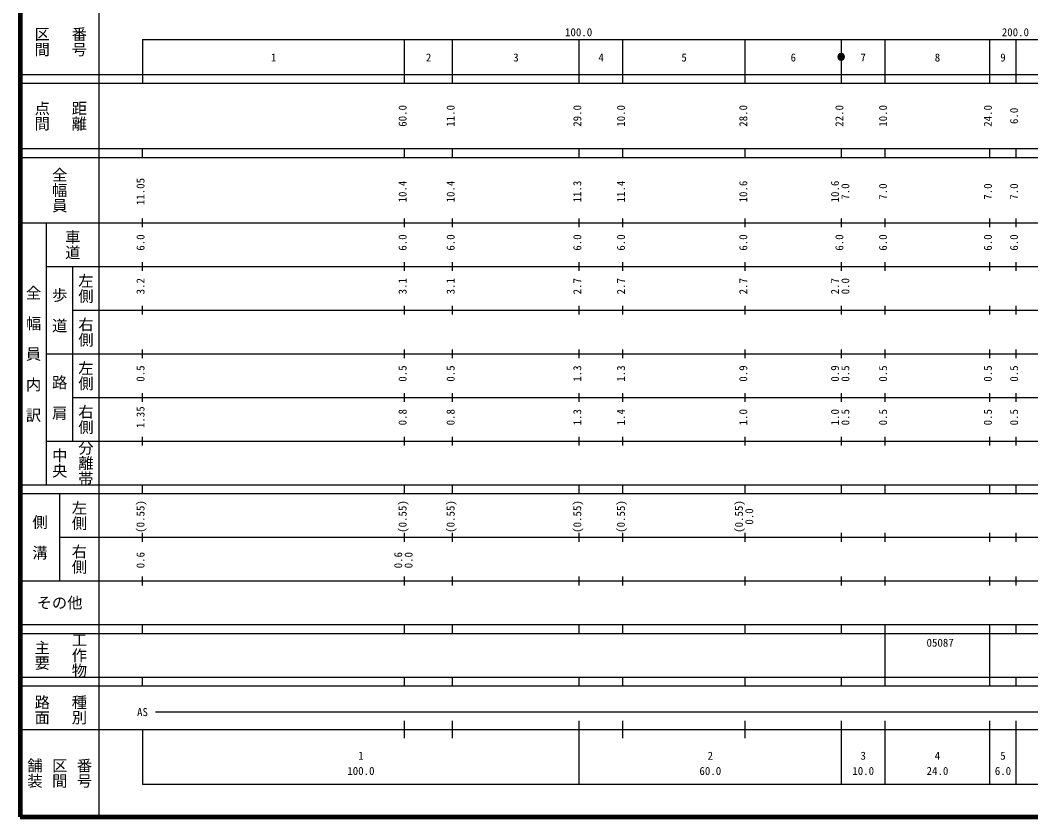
# Model space of a CAD drawing. Units: millimetres on the paper, enlarged 1000 times. Extents: x 40000 to 680000, y 20000 to 380000.
# Drawn here: x 40000 to 271369, y 20000 to 202409 of the extents above; entities that cross this region are included whole.
import ezdxf
from ezdxf.enums import TextEntityAlignment as Align

# ---------------------------------------------------------------- set-up
doc = ezdxf.new("R2010")
doc.units = ezdxf.units.MM
doc.header["$LTSCALE"] = 1000
doc.layers.add('M-TTL', color=2, linetype='Continuous', lineweight=140)
doc.layers.add('M-TTL-BAND', color=7, linetype='Continuous', lineweight=25)
doc.styles.add('@ＭＳ ゴシック', font='')
doc.styles.add('ＭＳ ゴシック', font='')
doc.styles.get('@ＭＳ ゴシック').set_extended_font_data('@MS Gothic')
doc.styles.get('ＭＳ ゴシック').set_extended_font_data('MS Gothic')

msp = doc.modelspace()

# ---------------------------------------------------------------- hatches: boundary and pattern name
at = {"layer": 'M-TTL-BAND'}
msp.add_hatch(color=256, dxfattribs=at).paths.add_polyline_path([(228724, 194000, 1), (227224, 194000, 1)])

# ---------------------------------------------------------------- linework, layer by layer
at = {"layer": 'M-TTL'}
for p, q in [((40000, 380000), (40000, 20000)), ((40000, 20000), (680000, 20000))]:
    msp.add_line(p, q, dxfattribs=at)
at = {"layer": 'M-TTL-BAND'}
for p, q in [((58000, 370000), (58000, 20000)), ((68000, 198000), (579000, 198000)), ((68000, 198000), (68000, 188000)), ((128000, 188000), (128000, 198000)), ((139000, 188000), (139000, 198000)), ((168000, 188000), (168000, 198000)), ((178000, 188000), (178000, 198000)), ((206000, 188000), (206000, 198000)), ((228000, 188000), (228000, 198000)), ((238000, 188000), (238000, 198000)), ((262000, 188000), (262000, 198000)), ((268000, 188000), (268000, 198000)), ((40000, 190000), (579000, 190000)), ((40000, 188000), (579000, 188000)), ((40000, 173000), (579000, 173000)), ((68000, 171000), (68000, 173000)), ((128000, 171000), (128000, 173000)), ((139000, 171000), (139000, 173000)), ((168000, 171000), (168000, 173000)), ((178000, 171000), (178000, 173000)), ((206000, 171000), (206000, 173000)), ((228000, 171000), (228000, 173000)), ((238000, 171000), (238000, 173000)), ((262000, 171000), (262000, 173000)), ((268000, 171000), (268000, 173000)), ((40000, 171000), (579000, 171000)), ((40000, 156000), (579000, 156000)), ((46000, 96000), (46000, 156000)), ((68000, 155000), (68000, 157000)), ((128000, 155000), (128000, 157000)), ((139000, 155000), (139000, 157000)), ((168000, 155000), (168000, 157000)), ((178000, 155000), (178000, 157000)), ((206000, 155000), (206000, 157000)), ((228000, 155000), (228000, 157000)), ((238000, 155000), (238000, 157000)), ((262000, 155000), (262000, 157000)), ((268000, 155000), (268000, 157000)), ((46000, 146000), (579000, 146000)), ((52000, 146000), (52000, 106000)), ((68000, 145000), (68000, 147000)), ((128000, 145000), (128000, 147000)), ((139000, 145000), (139000, 147000)), ((168000, 145000), (168000, 147000)), ((178000, 145000), (178000, 147000)), ((206000, 145000), (206000, 147000)), ((228000, 145000), (228000, 147000)), ((238000, 145000), (238000, 147000)), ((262000, 145000), (262000, 147000)), ((268000, 145000), (268000, 147000)), ((68000, 135000), (68000, 137000)), ((128000, 135000), (128000, 137000)), ((139000, 135000), (139000, 137000)), ((168000, 135000), (168000, 137000)), ((178000, 135000), (178000, 137000)), ((206000, 135000), (206000, 137000)), ((228000, 135000), (228000, 137000)), ((238000, 135000), (238000, 137000)), ((262000, 135000), (262000, 137000)), ((268000, 135000), (268000, 137000)), ((52000, 136000), (579000, 136000)), ((46000, 126000), (579000, 126000)), ((68000, 125000), (68000, 127000)), ((128000, 125000), (128000, 127000)), ((139000, 125000), (139000, 127000)), ((168000, 125000), (168000, 127000)), ((178000, 125000), (178000, 127000)), ((206000, 125000), (206000, 127000)), ((228000, 125000), (228000, 127000)), ((238000, 125000), (238000, 127000)), ((262000, 125000), (262000, 127000)), ((268000, 125000), (268000, 127000)), ((52000, 116000), (579000, 116000)), ((68000, 115000), (68000, 117000)), ((128000, 115000), (128000, 117000)), ((139000, 115000), (139000, 117000)), ((168000, 115000), (168000, 117000)), ((178000, 115000), (178000, 117000)), ((206000, 115000), (206000, 117000)), ((228000, 115000), (228000, 117000)), ((238000, 115000), (238000, 117000)), ((262000, 115000), (262000, 117000)), ((268000, 115000), (268000, 117000)), ((68000, 105000), (68000, 107000)), ((128000, 105000), (128000, 107000)), ((139000, 105000), (139000, 107000)), ((168000, 105000), (168000, 107000)), ((178000, 105000), (178000, 107000)), ((206000, 105000), (206000, 107000)), ((228000, 105000), (228000, 107000)), ((238000, 105000), (238000, 107000)), ((262000, 105000), (262000, 107000)), ((268000, 105000), (268000, 107000)), ((46000, 106000), (579000, 106000)), ((40000, 96000), (579000, 96000)), ((68000, 94000), (68000, 96000)), ((128000, 94000), (128000, 96000)), ((139000, 94000), (139000, 96000)), ((168000, 94000), (168000, 96000)), ((178000, 94000), (178000, 96000)), ((206000, 94000), (206000, 96000)), ((228000, 94000), (228000, 96000)), ((238000, 94000), (238000, 96000)), ((262000, 94000), (262000, 96000)), ((268000, 94000), (268000, 96000)), ((40000, 94000), (579000, 94000)), ((49000, 94000), (49000, 74000)), ((49000, 84000), (579000, 84000)), ((68000, 83000), (68000, 85000)), ((128000, 83000), (128000, 85000)), ((139000, 83000), (139000, 85000)), ((168000, 83000), (168000, 85000)), ((178000, 83000), (178000, 85000)), ((206000, 83000), (206000, 85000)), ((228000, 83000), (228000, 85000)), ((238000, 83000), (238000, 85000)), ((262000, 83000), (262000, 85000)), ((268000, 83000), (268000, 85000)), ((68000, 73000), (68000, 75000)), ((128000, 73000), (128000, 75000)), ((139000, 73000), (139000, 75000)), ((168000, 73000), (168000, 75000)), ((178000, 73000), (178000, 75000)), ((206000, 73000), (206000, 75000)), ((228000, 73000), (228000, 75000)), ((238000, 73000), (238000, 75000)), ((262000, 73000), (262000, 75000)), ((268000, 73000), (268000, 75000)), ((40000, 74000), (579000, 74000)), ((40000, 64000), (579000, 64000)), ((68000, 62000), (68000, 64000)), ((128000, 62000), (128000, 64000)), ((139000, 62000), (139000, 64000)), ((168000, 62000), (168000, 64000)), ((178000, 62000), (178000, 64000)), ((206000, 62000), (206000, 64000)), ((228000, 62000), (228000, 64000)), ((238000, 62000), (238000, 64000)), ((262000, 62000), (262000, 64000)), ((268000, 62000), (268000, 64000)), ((40000, 62000), (579000, 62000)), ((238000, 52000), (238000, 62000)), ((262000, 52000), (262000, 62000)), ((40000, 52000), (579000, 52000)), ((68000, 50000), (68000, 52000)), ((128000, 50000), (128000, 52000)), ((139000, 50000), (139000, 52000)), ((168000, 50000), (168000, 52000)), ((178000, 50000), (178000, 52000)), ((206000, 50000), (206000, 52000)), ((228000, 50000), (228000, 52000)), ((238000, 50000), (238000, 52000)), ((262000, 50000), (262000, 52000)), ((268000, 50000), (268000, 52000)), ((40000, 50000), (579000, 50000)), ((71000, 44000), (565000, 44000)), ((128000, 38000), (128000, 42000)), ((139000, 38000), (139000, 42000)), ((168000, 27500), (168000, 42000)), ((178000, 38000), (178000, 42000)), ((206000, 38000), (206000, 42000)), ((228000, 27500), (228000, 42000)), ((238000, 27500), (238000, 42000)), ((262000, 27500), (262000, 42000)), ((268000, 27500), (268000, 42000)), ((40000, 40000), (579000, 40000)), ((68000, 40000), (68000, 27500)), ((68000, 27500), (579000, 27500))]:
    msp.add_line(p, q, dxfattribs=at)
msp.add_lwpolyline([(228724, 194000, 1), (227224, 194000, 1)], format="xyb", close=True, dxfattribs=at)

# ---------------------------------------------------------------- texts
at = {"layer": 'M-TTL-BAND', "style": '@ＭＳ ゴシック'}
for s, p in [('区間', (45000, 197500)), ('番号', (53500, 197500)), ('点間', (45000, 180500)), ('距離', (53500, 180500)), ('全幅員', (49000, 163500)), ('車道', (52000, 151000)), ('左側', (55000, 141000)), ('全\u3000幅\u3000員\u3000内\u3000訳', (43000, 126000)), ('歩\u3000道', (49000, 136000)), ('右側', (55000, 131000)), ('左側', (55000, 121000)), ('路\u3000肩', (49000, 116000)), ('右側', (55000, 111000)), ('中央', (49000, 101000)), ('分離帯', (55000, 101000)), ('左側', (53500, 89000)), ('側\u3000溝', (44500, 84000)), ('右側', (53500, 79000)), ('主要', (45000, 57000)), ('工作物', (53500, 57000)), ('路面', (45000, 44500)), ('種別', (53500, 44500)), ('舗装', (43333, 30000)), ('区間', (49000, 30000)), ('番号', (54667, 30000))]:
    msp.add_text(s, height=2566, rotation=270, dxfattribs=at).set_placement(p, align=Align.MIDDLE_CENTER)
at = {"layer": 'M-TTL-BAND', "style": 'ＭＳ ゴシック'}
for s, p in [('100.0', (167844, 198195)), ('200.0', (267844, 198195)), ('1', (98000, 192405)), ('2', (133500, 192405)), ('3', (153500, 192405)), ('4', (173000, 192405)), ('5', (192000, 192405)), ('6', (217000, 192405)), ('7', (233000, 192405)), ('8', (250000, 192405)), ('9', (265000, 192405)), ('AS', (68000, 42500)), ('1', (118000, 32523)), ('2', (198000, 32523)), ('3', (233000, 32523)), ('4', (250000, 32523)), ('5', (265000, 32523)), ('100.0', (118000, 29033)), ('60.0', (198000, 29033)), ('10.0', (233000, 29033)), ('24.0', (250000, 29033)), ('6.0', (265000, 29033))]:
    msp.add_text(s, height=1833, dxfattribs=at).set_placement(p, align=Align.BOTTOM_CENTER)
for s, p in [('60.0', (129000, 180500)), ('11.0', (140000, 180500)), ('29.0', (169000, 180500)), ('10.0', (179000, 180500)), ('28.0', (207000, 180500)), ('22.0', (229000, 180500)), ('10.0', (239000, 180500)), ('24.0', (263000, 180500)), ('6.0', (269000, 180500)), ('11.05', (69000, 163174)), ('10.4', (129000, 163174)), ('10.4', (140000, 163174)), ('11.3', (169000, 163174)), ('11.4', (179000, 163174)), ('10.6', (207000, 163174)), ('10.6', (228000, 163174)), ('7.0', (230370, 163174)), ('7.0', (239000, 163174)), ('7.0', (263000, 163174)), ('7.0', (269000, 163174)), ('6.0', (69000, 151500)), ('6.0', (129000, 151500)), ('6.0', (140000, 151500)), ('6.0', (169000, 151500)), ('6.0', (179000, 151500)), ('6.0', (207000, 151500)), ('6.0', (229000, 151500)), ('6.0', (239000, 151500)), ('6.0', (263000, 151500)), ('6.0', (269000, 151500)), ('3.2', (69000, 141500)), ('3.1', (129000, 141500)), ('3.1', (140000, 141500)), ('2.7', (169000, 141500)), ('2.7', (179000, 141500)), ('2.7', (207000, 141500)), ('2.7', (228000, 141500)), ('0.0', (230370, 141500)), ('0.5', (69000, 121500)), ('0.5', (129000, 121500)), ('0.5', (140000, 121500)), ('1.3', (169000, 121500)), ('1.3', (179000, 121500)), ('0.9', (207000, 121500)), ('0.9', (228000, 121500)), ('0.5', (230370, 121500)), ('0.5', (239000, 121500)), ('0.5', (263000, 121500)), ('0.5', (269000, 121500)), ('1.35', (69000, 111500)), ('0.8', (129000, 111500)), ('0.8', (140000, 111500)), ('1.3', (169000, 111500)), ('1.4', (179000, 111500)), ('1.0', (207000, 111500)), ('1.0', (228000, 111500)), ('0.5', (230370, 111500)), ('0.5', (239000, 111500)), ('0.5', (263000, 111500)), ('0.5', (269000, 111500)), ('(0.55)', (69000, 88764)), ('(0.55)', (129000, 88764)), ('(0.55)', (140000, 88764)), ('(0.55)', (169000, 88764)), ('(0.55)', (179000, 88764)), ('(0.55)', (206000, 88764)), ('0.0', (208370, 88764)), ('0.6', (69000, 78764)), ('0.6', (128000, 78764)), ('0.0', (130370, 78764))]:
    msp.add_text(s, height=1833, rotation=90, dxfattribs=at).set_placement(p, align=Align.BOTTOM_CENTER)
msp.add_text('その他', height=2566, dxfattribs=at).set_placement((49000, 69000), align=Align.MIDDLE_CENTER)
msp.add_text('05087', height=1833, dxfattribs=at).set_placement((247500, 58405), align=Align.BOTTOM_LEFT)

doc.saveas('drawing.dxf')
